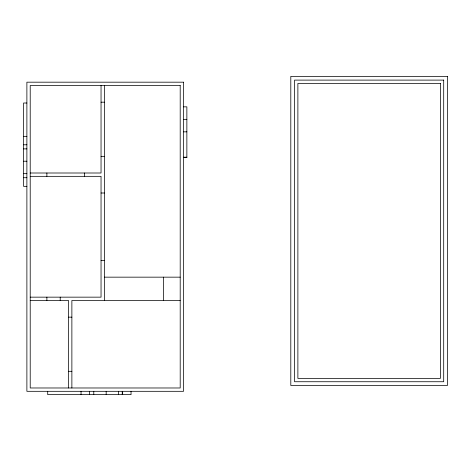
<?xml version="1.0" encoding="UTF-8"?>
<svg xmlns="http://www.w3.org/2000/svg" width="471" height="471" viewBox="0 0 471 471"><rect width="100%" height="100%" fill="white"/><g stroke="black" fill="none" stroke-linecap="round" stroke-linejoin="round"><path stroke-width="0.71" d="M101.041 102.183L104.374 102.183M26.882 103.014L23.55 103.014L23.55 186.339L26.882 186.339M183.531 106.846L186.863 106.846L186.863 157.626L183.531 157.626M183.531 119.346L186.863 119.346M183.531 131.845L186.863 131.845M23.55 136.343L26.882 136.343M23.55 144.785L26.882 144.785M23.55 148.883L26.882 148.883M101.041 156.343L104.374 156.343M183.531 157.196L186.863 157.196M23.55 161.223L26.882 161.223M30.215 173.004L101.041 173.004L101.041 85.516M23.55 173.669L26.882 173.669M30.215 176.337L101.041 176.337L101.041 297.154L30.215 297.154M23.55 177.714L26.882 177.714M101.041 193.004L104.374 193.004M101.041 260.492L104.374 260.492M104.374 277.16L180.199 277.16M30.215 300.492L68.542 300.492L68.542 387.98M180.199 300.492L71.875 300.492L71.875 387.98M68.542 317.154L71.875 317.154M68.542 371.313L71.875 371.313M163.531 277.16L163.531 300.492M131.038 391.313L131.038 394.645L47.712 394.645L47.712 391.313M122.66 391.313L122.66 394.645M122.236 391.313L122.236 394.645M118.568 391.313L118.568 394.645M106.175 391.313L106.175 394.645M104.374 85.516L104.374 300.492M93.782 391.313L93.782 394.645M89.578 391.313L89.578 394.645M84.374 173.004L84.374 176.337M81.041 391.313L81.041 394.645M60.211 297.154L60.211 300.492M46.882 173.004L46.882 176.337M46.882 297.154L46.882 300.492M447.45 76.355L290.801 76.355L290.801 385.484L447.45 385.484L447.45 76.355M443.7 80.105L294.552 80.105L294.552 381.734L443.7 381.734L443.7 80.105M183.531 82.184L26.882 82.184L26.882 391.313L183.531 391.313L183.531 82.184M440.367 83.438L297.884 83.438L297.884 378.401L440.367 378.401L440.367 83.438M180.199 85.516L30.215 85.516L30.215 387.98L180.199 387.98L180.199 85.516"/></g></svg>
